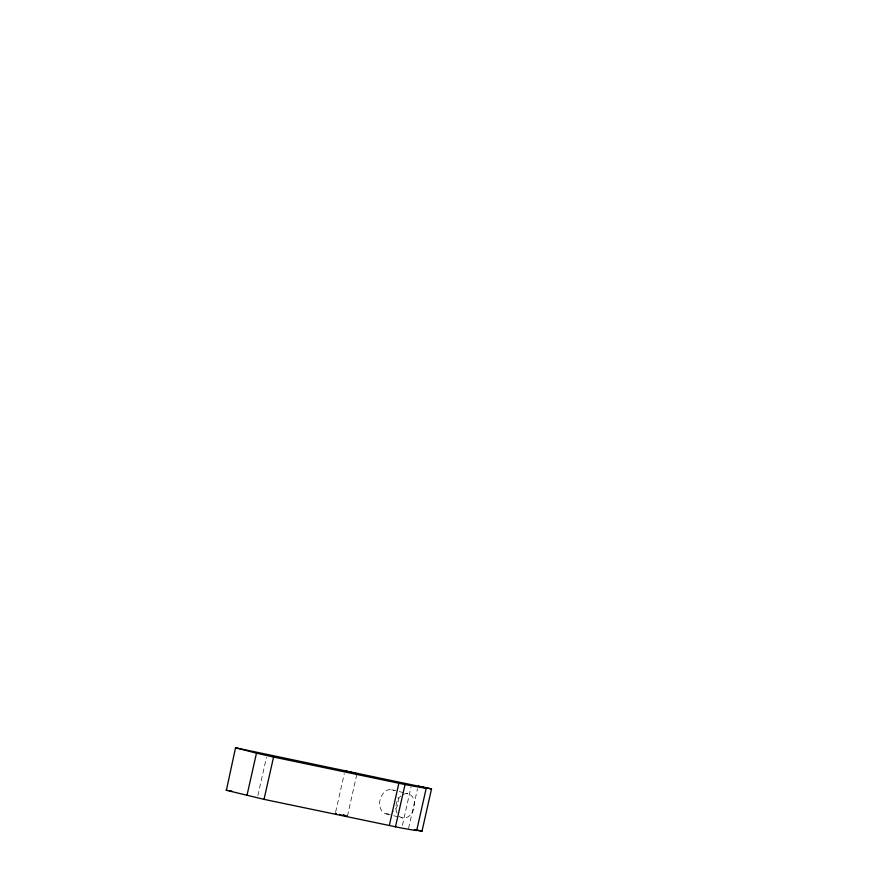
<?xml version="1.0" encoding="UTF-8"?>
<svg xmlns="http://www.w3.org/2000/svg" width="875" height="875" viewBox="0 0 875 875"><rect width="100%" height="100%" fill="white"/><g stroke="black" fill="none" stroke-linecap="round" stroke-linejoin="round"><path stroke-width="0.66" stroke-dasharray="4.38 3.28" d="M257.852 795.627L266.492 757.28M335.65 812.011L344.291 773.664M347.43 816.069L356.672 775.075M402.413 825.311L411.053 786.953M408.559 828.494L417.506 788.812M391.694 789.698L397.95 791.263M399.197 791.569L407.947 793.756M386.247 813.881L392.492 815.445M393.75 815.752L402.5 817.939M403.113 794.456A12.403 9.144 -76 0 1 414.181 807.691A12.403 9.144 -76 0 1 398.387 815.402M396.966 813.094A12.403 9.144 -76 0 1 400.816 795.998M398.081 797.333A12.403 9.144 -76 0 1 393.378 811.639M388.653 813.947A12.403 9.144 -76 0 1 380.012 799.958A12.403 9.144 -76 0 1 393.914 790.584"/><path stroke-width="1.31" d="M431.528 788.933L418.097 786.166L426.223 788.2L416.686 830.517L414.75 830.288A130.812 2.734 12.7 0 1 400.542 827.837L264.031 799.356L226.384 790.289L235.539 747.775L431.528 788.933L421.991 831.25L415.887 829.992M246.947 795.495L256.484 753.178L235.539 747.775M264.031 799.356L273.569 757.039L405.016 784.547A130.812 2.734 12.7 0 0 420.142 787.325L421.684 787.577A130.812 2.734 12.7 0 0 426.223 788.2M389.408 825.103L398.967 782.786M395.478 826.875L405.016 784.547M226.002 790.092L226.844 790.18M336.306 813.487L335.355 813.334L336.011 813.553M346.478 815.927L347.298 816.003M228.867 790.541L231.93 791.153M345.461 815.719L342.672 815.117M256.484 753.178L273.569 757.039M339.544 814.417L341.097 814.767M416.697 830.014L421.991 831.25M343.241 814.997L344.663 815.325M414.367 829.938L416.686 830.517M345.177 771.039L356.967 773.752L345.177 771.039"/></g></svg>
